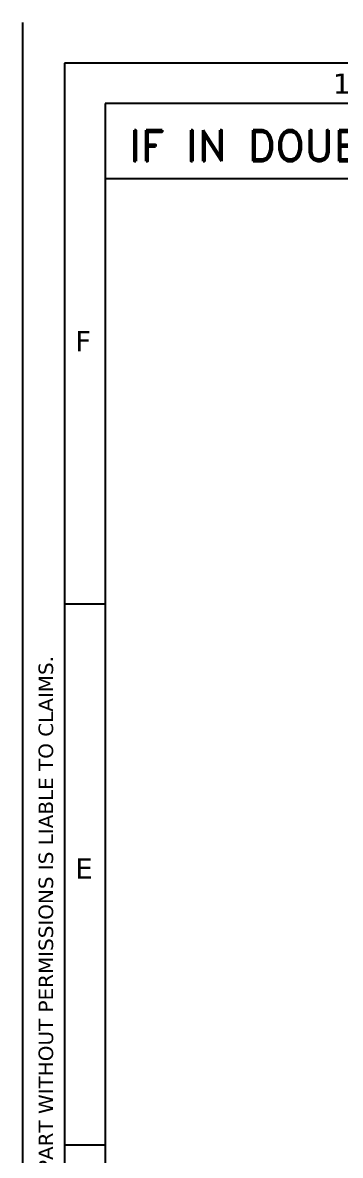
# Model space of a CAD drawing. Extents: x 1878645 to 3043969, y -1160829 to -603973.
# Drawn here: x 2234193 to 2237826, y -767132 to -754177 of the extents above; entities that cross this region are included whole.
import ezdxf

# ---------------------------------------------------------------- set-up
doc = ezdxf.new("R2010")
doc.units = 0
doc.header["$LTSCALE"] = 100
doc.styles.add('ROMAND', font='romand__.ttf', dxfattribs={"height": 5})
doc.styles.get("Standard").update_dxf_attribs({"font": 'verdana.ttf'})

msp = doc.modelspace()

# ---------------------------------------------------------------- linework, layer by layer
at = {"color": 35}
msp.add_line((2234193.15425, -754176.80723), (2234193.15425, -792237.456), dxfattribs=at)
for p, q in [((2286104.11189, -754638.4842), (2234673.29829, -754638.4842)), ((2234673.29829, -754638.4842), (2234673.29829, -791757.31196)), ((2286104.11189, -755100.16116), (2235134.97525, -755100.16116)), ((2235134.97525, -755100.16116), (2235134.97525, -791757.31196)), ((2235134.97525, -755958.14345), (2240352.66683, -755958.14345)), ((2234673.29829, -760824.95549), (2235134.97525, -760824.95549)), ((2234673.29829, -767011.42679), (2235134.97525, -767011.42679))]:
    msp.add_line(p, q)

# ---------------------------------------------------------------- texts
for s, p in [('1', (2237740.94274, -754989.71198)), ('F', (2234793.31689, -757935.34989)), ('E', (2234793.31689, -763966.89421))]:
    msp.add_text(s, height=230.83848).set_placement(p)
at = {"style": 'ROMAND'}
msp.add_text('IF IN DOUBT ASK', height=352.2323141, dxfattribs=at).set_placement((2235410.37669, -755760.50909))
msp.add_text('THIS DOCUMENT IS THE PROPERTY OF ECO CONSULTANTS, ANY USE NOT AUTHORISED BY US,AND/OR COPYING,DUPLICATING,HANDING,OVER TO THIRD PARTIES EITHER IN FULL OR IN PART WITHOUT PERMISSIONS IS LIABLE TO CLAIMS.', height=166.20370642, rotation=90).set_placement((2234541.20101, -788461.45699))

doc.saveas('drawing.dxf')
